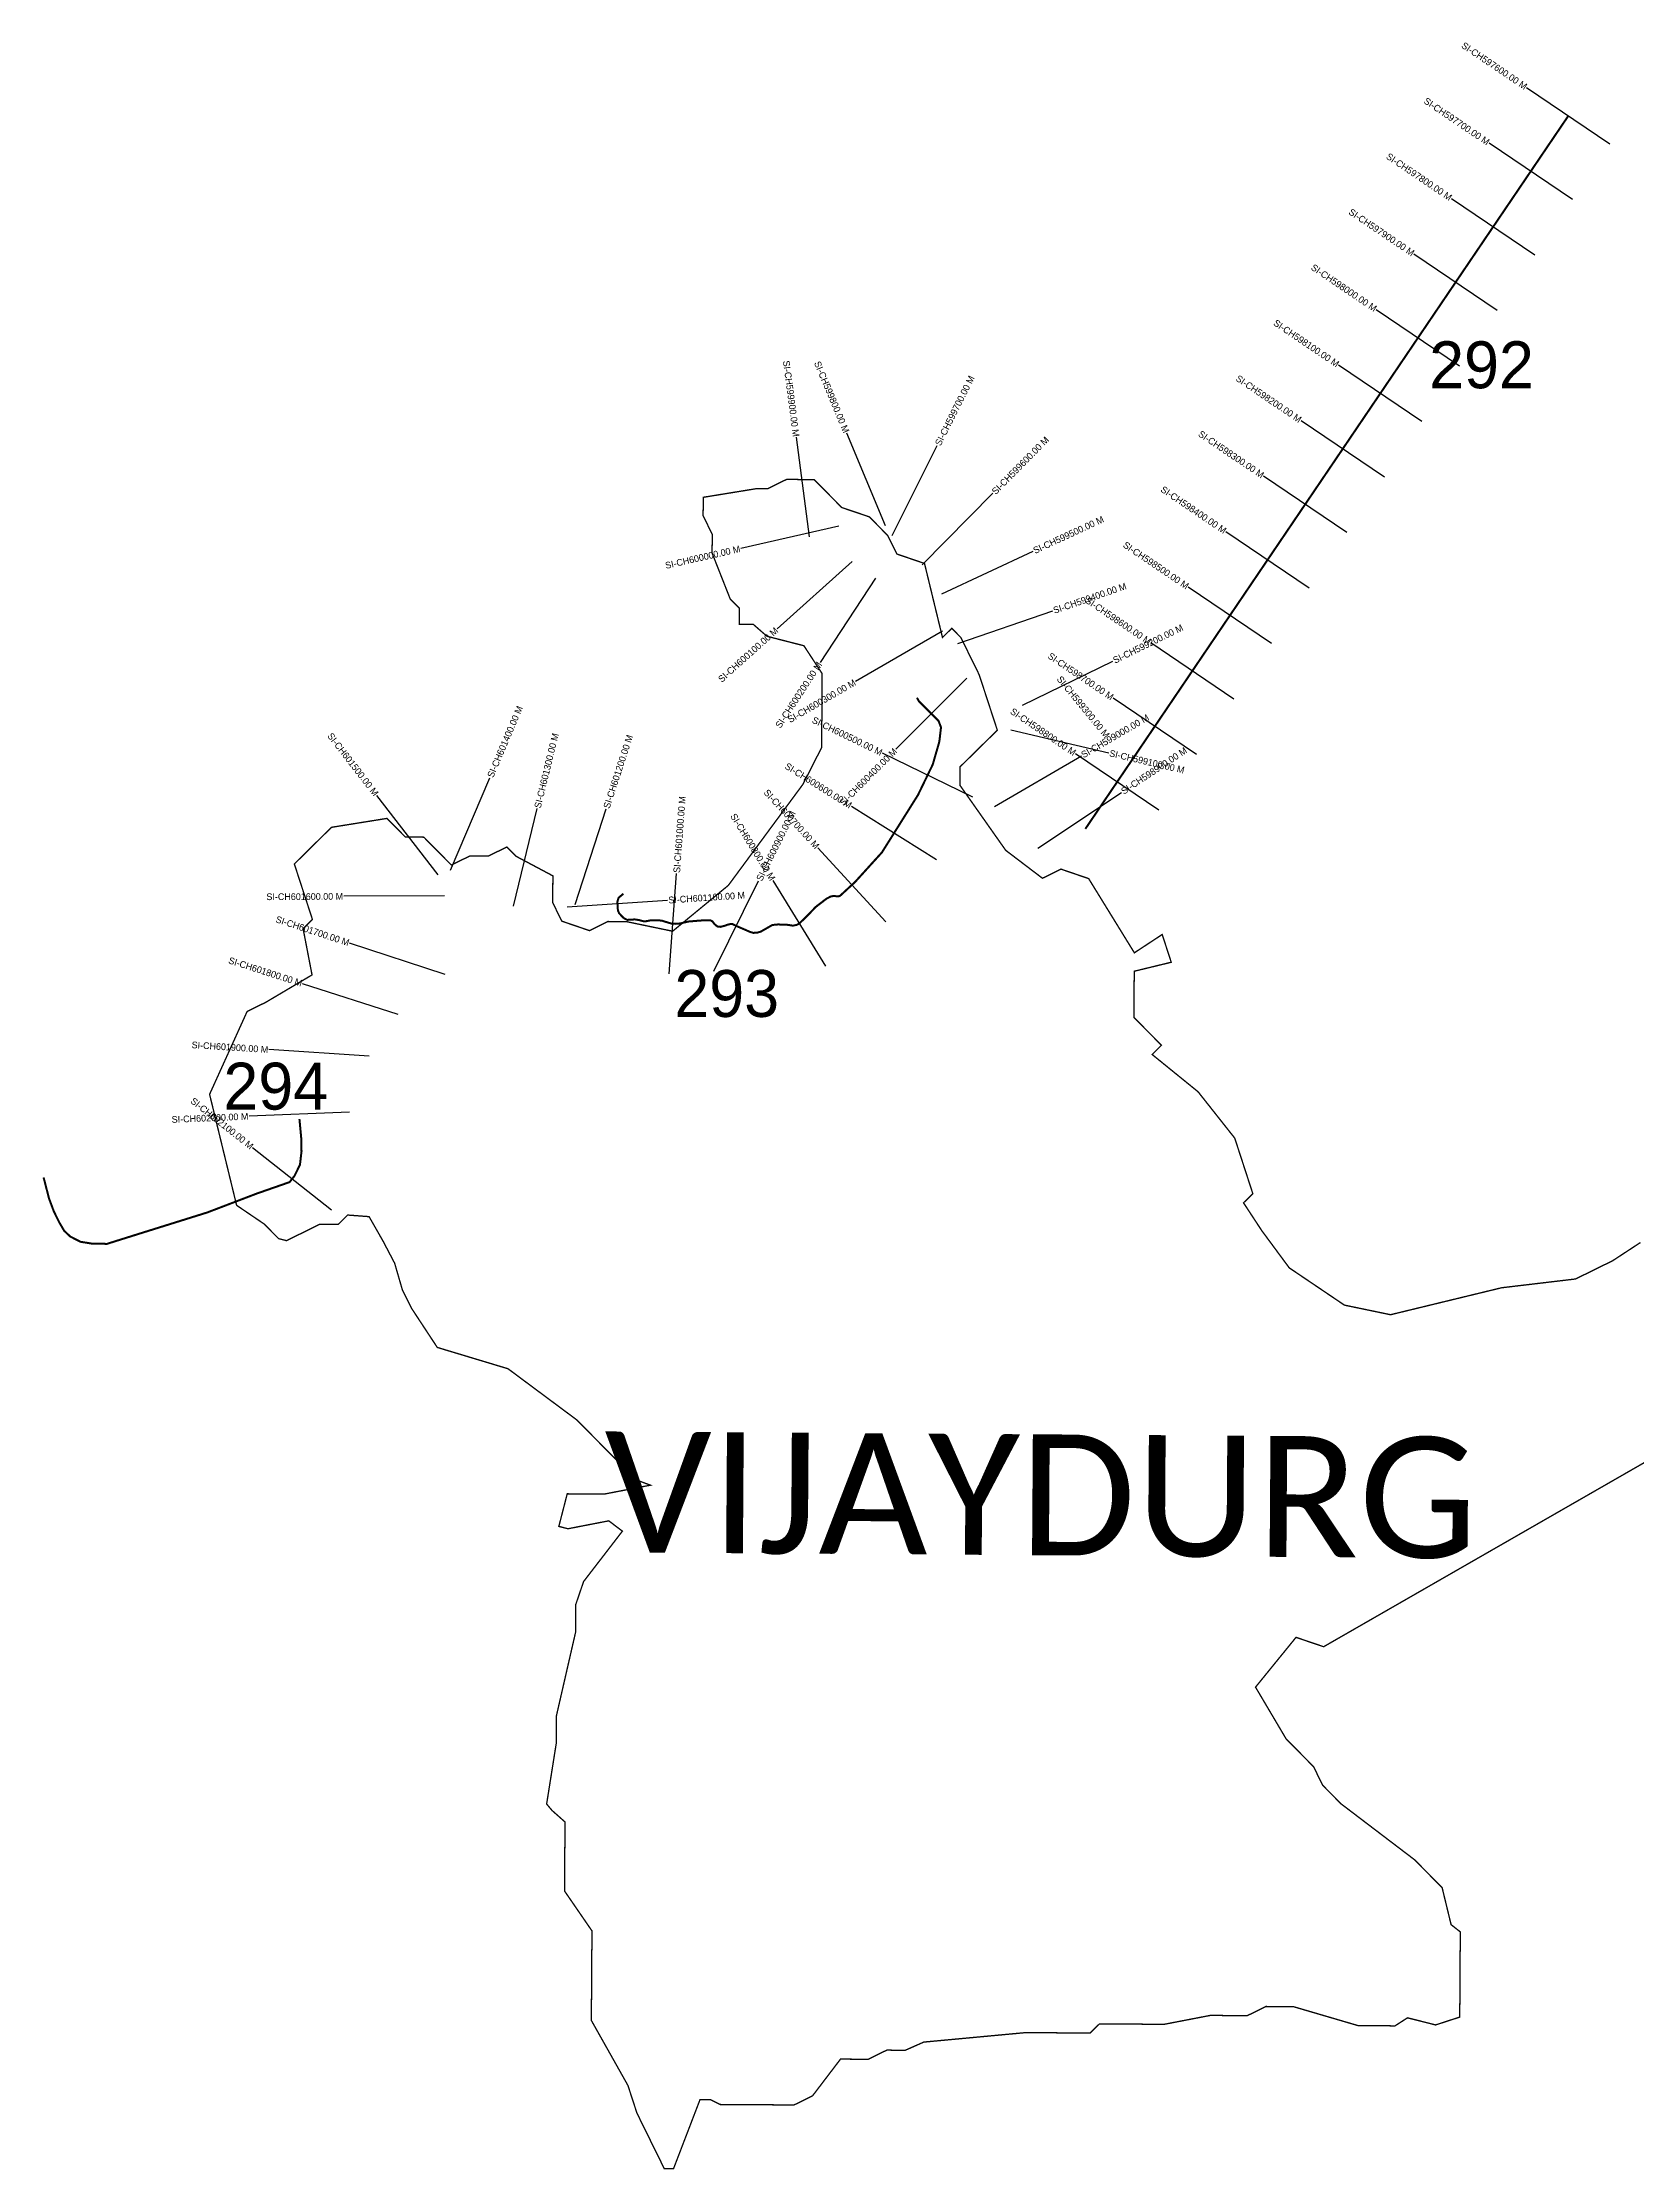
# Model space of a CAD drawing. Header units: metres. Extents: x 320880 to 324832, y 1829342 to 1832515.
# Drawn here: x 320880 to 323257, y 1829342 to 1832515 of the extents above; entities that cross this region are included whole.
import ezdxf
from ezdxf.enums import TextEntityAlignment as Align

# ---------------------------------------------------------------- set-up
doc = ezdxf.new("R2010")
doc.units = ezdxf.units.M
for name, color, linetype in [('CS', 134, 'Continuous'), ('CSMark', 6, 'Continuous'), ('NATURALLY PROTECTED', 3, 'Continuous'), ('VILLAGE NAME', 250, 'Continuous')]:
    doc.layers.add(name, color=color, linetype=linetype)

msp = doc.modelspace()

# ---------------------------------------------------------------- linework, layer by layer
at = {"color": 6, "const_width": 2}
msp.add_lwpolyline([(323420.9, 1830483.7), (322790.4, 1830121.6), (322749.2, 1830135.6), (322688.8, 1830061.3), (322734.4, 1829984.2), (322775.4, 1829942.6), (322789, 1829914.9), (322816.4, 1829887.2), (322926, 1829803.8), (322967.1, 1829762.2), (322980.5, 1829707), (322994.2, 1829696.2), (322993.4, 1829569.1), (322957.4, 1829557.4), (322915.5, 1829568), (322896.8, 1829556), (322841.7, 1829556.4), (322745.5, 1829584.6), (322704.2, 1829584.9), (322676.5, 1829571.2), (322621.4, 1829571.6), (322552.4, 1829558.3), (322456, 1829559), (322442.1, 1829545.3), (322345.6, 1829545.9), (322194, 1829531.8), (322166.4, 1829519.6), (322138.8, 1829519.8), (322111.2, 1829506.2), (322069.8, 1829506.4), (322028.1, 1829451.6), (322000.5, 1829438), (321890.3, 1829438.7), (321876.5, 1829445.7), (321860.2, 1829445.8), (321820.7, 1829342.8), (321807, 1829342.9), (321766.2, 1829425.8), (321752.7, 1829467.2), (321698.2, 1829564.1), (321699.1, 1829697.7), (321658.2, 1829757.2), (321658.9, 1829860.2), (321639.6, 1829877.3), (321631.5, 1829887), (321645.9, 1829977.8), (321646.2, 1830019.1), (321674.6, 1830142.9), (321674.8, 1830184.2), (321686.6, 1830218.8), (321744.5, 1830294), (321724.2, 1830309.4), (321663.3, 1830297.6), (321649.7, 1830301.1), (321662.2, 1830349.7), (321717.3, 1830349.3), (321786.3, 1830362.6), (321764.6, 1830370.7), (321676.7, 1830459.8), (321573.9, 1830536.3), (321468.4, 1830568.1), (321429.8, 1830626.8), (321416.2, 1830654.4), (321404.8, 1830693.7), (321387.9, 1830726), (321366.7, 1830763.2), (321334.7, 1830765.6), (321320.5, 1830751.5), (321292.9, 1830751.7), (321243.5, 1830727.4), (321231.7, 1830730.4), (321210.2, 1830752.2), (321169.1, 1830780.1), (321128.8, 1830945.7), (321184.8, 1831069.3), (321212.5, 1831082.9), (321281.6, 1831123.8), (321268.3, 1831192.7), (321282.2, 1831206.5), (321255.2, 1831289.3), (321310.6, 1831344), (321393.4, 1831357.3), (321420.8, 1831329.5), (321448.3, 1831329.3), (321489.4, 1831287.7), (321517, 1831301.3), (321544.6, 1831301.1), (321572.2, 1831314.7), (321585.9, 1831300.8), (321640.8, 1831271.6), (321640.6, 1831231.6), (321654.1, 1831204), (321695.4, 1831189.9), (321723, 1831203.5), (321750.6, 1831203.3), (321819.4, 1831189), (321902.5, 1831257.4), (322013.8, 1831408.2), (322041.7, 1831463.1), (322042.4, 1831573.3), (322015.2, 1831614.9), (321960.1, 1831629), (321939.9, 1831646.6), (321918.9, 1831646.7), (321919.1, 1831670.6), (321905.4, 1831684.4), (321878.3, 1831753.1), (321878.5, 1831781.1), (321864.9, 1831808.8), (321865.1, 1831836.3), (321945.6, 1831849.4), (321961.6, 1831849.4), (321989.3, 1831863), (322030.6, 1831862.7), (322071.6, 1831821.1), (322112.9, 1831807.1), (322140.2, 1831779.3), (322153.9, 1831751.7), (322195.1, 1831737.6), (322221.9, 1831627.2), (322235.8, 1831640.9), (322249.4, 1831627), (322276.6, 1831571.7), (322303.7, 1831488.9), (322248.1, 1831434.2), (322248, 1831406.6), (322316.2, 1831309.7), (322371, 1831268), (322398.7, 1831281.6), (322439.9, 1831267.5), (322508.1, 1831156.8), (322549.6, 1831184.1), (322563.1, 1831142.7), (322507.9, 1831129.3), (322507.4, 1831060.4), (322548.5, 1831018.9), (322534.6, 1831005.1), (322603.1, 1830949.5), (322657.8, 1830880.3), (322684.8, 1830797.4), (322670.9, 1830783.8), (322698.2, 1830742.2), (322739.1, 1830686.8), (322821.4, 1830631.2), (322890.2, 1830616.9), (323055.8, 1830657.1), (323166.1, 1830670.2), (323221.4, 1830697.4), (323262.9, 1830724.6)], dxfattribs=at)
at = {"layer": 'CS'}
for p, q in [((323217.4, 1832363.2), (323093.2, 1832447.3)), ((323161.4, 1832280.4), (323037.2, 1832364.5)), ((323105.3, 1832197.6), (322981.1, 1832281.7)), ((323049.2, 1832114.8), (322925, 1832198.9)), ((322993.1, 1832032), (322868.9, 1832116.1)), ((322937, 1831949.2), (322812.8, 1832033.3)), ((322881, 1831866.4), (322756.8, 1831950.5)), ((322023.5, 1831777.1), (322004, 1831925.9)), ((322136.9, 1831793.8), (322079.1, 1831932.2)), ((322147.1, 1831779.3), (322214.2, 1831913.5)), ((322191.8, 1831735.5), (322297.1, 1831842.3)), ((322824.9, 1831783.6), (322700.7, 1831867.7)), ((322067.3, 1831793.5), (321921.1, 1831760)), ((322768.8, 1831700.8), (322644.6, 1831784.9)), ((322221, 1831692.5), (322357, 1831755.8)), ((322087, 1831740.4), (321975.4, 1831640.2)), ((322121.8, 1831715.5), (322039.4, 1831590.1)), ((322712.7, 1831618), (322588.5, 1831702.1)), ((322244.6, 1831618.1), (322386.5, 1831666.9)), ((322222.1, 1831636.5), (322092.2, 1831561.5)), ((322656.6, 1831535.2), (322532.5, 1831619.4)), ((322341.4, 1831526.2), (322476.1, 1831592.1)), ((322258.4, 1831566.5), (322152.4, 1831460.4)), ((322600.6, 1831452.4), (322476.4, 1831536.6)), ((322324, 1831489.2), (322470.1, 1831455.2)), ((322267.2, 1831389.1), (322132.3, 1831454.6)), ((322299.5, 1831374.9), (322429, 1831450.7)), ((322544.5, 1831369.6), (322420.3, 1831453.8)), ((321488.1, 1831280), (321546.7, 1831418)), ((322364, 1831313), (322488.9, 1831396.1)), ((321469.8, 1831272.9), (321378.2, 1831391.7)), ((321581.9, 1831226.2), (321617.5, 1831371.9)), ((321673.9, 1831228.9), (321720.2, 1831371.6)), ((322213.2, 1831295.5), (322086.2, 1831375.3)), ((322137.6, 1831202.8), (322036.2, 1831313.4)), ((321814.2, 1831125.5), (321825.3, 1831275.1)), ((321479, 1831241.9), (321329, 1831241.1)), ((321881.1, 1831129.6), (321947.7, 1831264.1)), ((322047.7, 1831136.8), (321969.5, 1831264.8)), ((321662.3, 1831225.5), (321812, 1831235.3)), ((321480.1, 1831124.2), (321337.7, 1831171.2)), ((321410.3, 1831064.7), (321267.5, 1831110.7)), ((321367, 1831002.8), (321217.3, 1831012.3)), ((321337.4, 1830919.2), (321187.6, 1830912.9)), ((321310.6, 1830772.9), (321193, 1830866))]:
    msp.add_line(p, q, dxfattribs=at)
at = {"layer": 'NATURALLY PROTECTED', "const_width": 3, "flags": 128}
for points in [[(323155.3, 1832405.3), (322435, 1831341.7)], [(322183.8, 1831537.3), (322186.8, 1831532), (322204.1, 1831514.8), (322215.9, 1831503), (322219.7, 1831493.2), (322217.2, 1831471.7), (322207.3, 1831437.5), (322185.4, 1831392.3), (322131.6, 1831306.6), (322091.4, 1831262.3), (322069.1, 1831241.8), (322066.4, 1831240.9), (322063.4, 1831241.2), (322059.6, 1831241.6), (322055.1, 1831240.8), (322048.9, 1831237.5), (322032.8, 1831225.2), (322022.2, 1831214), (322008.8, 1831200.9), (322004.7, 1831198.5), (321998.8, 1831197.3), (321991.4, 1831198.5), (321976.8, 1831199.1), (321968.2, 1831198.3), (321958.6, 1831192.8), (321950.7, 1831188.3), (321945.6, 1831186.9), (321939.7, 1831186.5), (321934.9, 1831188), (321927.7, 1831191.1), (321921.4, 1831193.8), (321915.4, 1831196.4), (321910.3, 1831198.9), (321908.7, 1831199.6), (321906.6, 1831199.9), (321901.6, 1831198.8), (321896.1, 1831196.8), (321890.6, 1831195.5), (321886.8, 1831195.9), (321884.7, 1831197.2), (321882, 1831199.5), (321878.7, 1831203.7), (321876.3, 1831205), (321867.2, 1831205.4), (321854.4, 1831204.4), (321843.4, 1831203.5), (321830.6, 1831200.6), (321823.8, 1831200), (321817.2, 1831200.5), (321809.6, 1831202.8), (321803.3, 1831204.8), (321797.1, 1831205.3), (321786.6, 1831205.2), (321780.3, 1831204), (321775.6, 1831203.9), (321769.4, 1831205.6), (321763, 1831206.6), (321756.6, 1831206.2), (321751.9, 1831205.9), (321747.2, 1831208.1), (321744.3, 1831210.7), (321739.6, 1831215.9), (321737.8, 1831220), (321737.3, 1831227.4), (321737, 1831232.9), (321738.8, 1831238.9), (321742, 1831241.6), (321746, 1831244.9)], [(321262.8, 1830908.9), (321265.5, 1830880.1), (321265.9, 1830860.6), (321263.6, 1830840.7), (321255.4, 1830823.9), (321248.1, 1830814.7), (321199.1, 1830797.6), (321125.5, 1830769.5), (321023.2, 1830737.5), (320975.7, 1830722.6), (320953.8, 1830722.9), (320936.2, 1830725.7), (320921, 1830733.5), (320912, 1830742), (320904.2, 1830755.3), (320896.4, 1830771.3), (320889.4, 1830790), (320881.2, 1830821.7)]]:
    msp.add_lwpolyline(points, dxfattribs=at)

# ---------------------------------------------------------------- texts
at = {"char_height": 70, "attachment_point": 1}
for s, insert in [('292', (322947.8, 1832069)), ('293', (321822, 1831131.1)), ('294', (321149.4, 1830992.9))]:
    msp.add_mtext_dynamic_manual_height_columns(s, width=95.172, gutter_width=1, heights=[0], dxfattribs=dict(at, insert=insert))
at = {"layer": 'CSMark'}
for s, rotation, p in [('SI-CH597600.00 M', 325.8903, (323092.4, 1832447.9)), ('SI-CH597700.00 M', 325.8903, (323036.3, 1832365.1)), ('SI-CH597800.00 M', 325.8903, (322980.2, 1832282.3)), ('SI-CH597900.00 M', 325.8903, (322924.2, 1832199.5)), ('SI-CH598000.00 M', 325.8903, (322868.1, 1832116.7)), ('SI-CH598100.00 M', 325.8903, (322812, 1832033.9)), ('SI-CH599900.00 M', 277.4886, (322003.8, 1831926.8)), ('SI-CH599800.00 M', 292.6454, (322078.8, 1831933.1)), ('SI-CH598200.00 M', 325.8903, (322755.9, 1831951.1)), ('SI-CH598300.00 M', 325.8903, (322699.9, 1831868.3)), ('SI-CH598400.00 M', 325.8903, (322643.8, 1831785.5)), ('SI-CH600000.00 M', 12.8856, (321920.1, 1831759.8)), ('SI-CH598500.00 M', 325.8903, (322587.7, 1831702.7)), ('SI-CH598600.00 M', 325.8903, (322531.6, 1831619.9)), ('SI-CH600100.00 M', 41.9254, (321974.6, 1831639.6)), ('SI-CH600200.00 M', 56.6789, (322038.9, 1831589.3)), ('SI-CH598700.00 M', 325.8903, (322475.5, 1831537.1)), ('SI-CH600300.00 M', 30.0244, (322091.3, 1831561)), ('SI-CH600500.00 M', 334.0902, (322131.4, 1831455)), ('SI-CH598800.00 M', 325.8903, (322419.5, 1831454.3)), ('SI-CH601500.00 M', 307.6392, (321377.6, 1831392.5)), ('SI-CH600400.00 M', 45.0165, (322151.7, 1831459.7)), ('SI-CH600600.00 M', 327.8662, (322085.3, 1831375.8)), ('SI-CH600700.00 M', 312.5264, (322035.5, 1831314.1)), ('SI-CH600800.00 M', 301.4489, (321968.9, 1831265.7)), ('SI-CH601600.00 M', 0.3077, (321328, 1831241)), ('SI-CH601700.00 M', 341.7194, (321336.7, 1831171.5)), ('SI-CH601800.00 M', 342.1693, (321266.6, 1831111)), ('SI-CH601900.00 M', 356.3833, (321216.3, 1831012.4)), ('SI-CH602100.00 M', 321.6149, (321192.2, 1830866.7)), ('SI-CH602000.00 M', 2.4096, (321186.6, 1830912.9))]:
    msp.add_text(s, height=10, rotation=rotation, dxfattribs=at).set_placement(p, align=Align.MIDDLE_RIGHT)
for s, rotation, p in [('SI-CH599700.00 M', 63.4507, (322214.6, 1831914.4)), ('SI-CH599600.00 M', 45.4, (322297.8, 1831843)), ('SI-CH599500.00 M', 24.9346, (322357.9, 1831756.2)), ('SI-CH599400.00 M', 18.9743, (322387.4, 1831667.2)), ('SI-CH599200.00 M', 26.069, (322477, 1831592.5)), ('SI-CH599300.00 M', 309.4533, (322395.5, 1831567.8)), ('SI-CH601400.00 M', 66.9898, (321547.1, 1831419)), ('SI-CH599000.00 M', 30.3172, (322429.9, 1831451.2)), ('SI-CH601300.00 M', 76.258, (321617.7, 1831372.9)), ('SI-CH601200.00 M', 72.0156, (321720.5, 1831372.6)), ('SI-CH599100.00 M', 346.8998, (322471.1, 1831455)), ('SI-CH598900.00 M', 33.642, (322489.7, 1831396.7)), ('SI-CH601000.00 M', 85.7312, (321825.4, 1831276.1)), ('SI-CH600900.00 M', 63.6567, (321948.1, 1831265)), ('SI-CH601100.00 M', 3.7555, (321813, 1831235.4))]:
    msp.add_text(s, height=10, rotation=rotation, dxfattribs=at).set_placement(p, align=Align.MIDDLE_LEFT)
at = {"layer": 'VILLAGE NAME', "insert": (321718.1, 1830442.8), "char_height": 180.345, "attachment_point": 1, "rotation": 359.6139}
msp.add_mtext_dynamic_manual_height_columns('{\\fCalibri|b0|i0|c0|p34;VIJAYDURG}', width=1115.443, gutter_width=901.7, heights=[0], dxfattribs=at)

doc.saveas('drawing.dxf')
